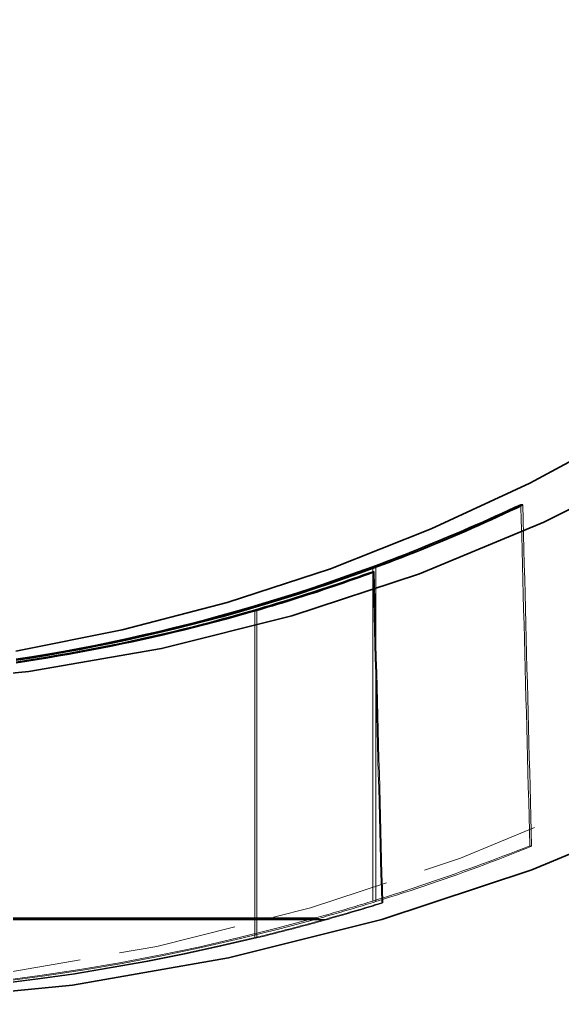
# Model space of a CAD drawing. Header units: millimetres. Extents: x 10 to 410, y 10 to 287.
# Drawn here: x 321.26 to 324.64, y 70 to 76.15 of the extents above; entities that cross this region are included whole.
import ezdxf

# ---------------------------------------------------------------- set-up
doc = ezdxf.new("R2010")
doc.units = ezdxf.units.MM
doc.linetypes.add('DASHED', pattern=[0.75, 0.5, -0.25])
doc.layers.add('HIDDEN', color=8, linetype='DASHED', lineweight=18)
doc.layers.add('VISIBLE', color=7, linetype='CONTINUOUS', lineweight=35)

msp = doc.modelspace()

# ---------------------------------------------------------------- linework, layer by layer
at = {"layer": 'HIDDEN'}
for points in [[(317.2138, 70.2433), (318.1926, 70.1214), (319.1776, 70.0722), (320.1636, 70.0959), (321.1452, 70.1925), (322.1169, 70.3613), (323.0735, 70.6014), (324.0097, 70.9116), (324.9205, 71.2901), (325.8008, 71.7348), (326.6458, 72.2434), (327.451, 72.8131), (328.2118, 73.4407), (328.9242, 74.1228), (329.5842, 74.8556), (330.1883, 75.6353), (330.7331, 76.4574), (331.2157, 77.3176), (331.6334, 78.211), (331.984, 79.1329), (332.2654, 80.0782), (332.4763, 81.0417), (332.6153, 82.0181), (332.6819, 83.0021)], [(324.4425, 70.9883), (324.4401, 71.0806), (324.4377, 71.1729), (324.4352, 71.2652), (324.4328, 71.3575), (324.4304, 71.4497), (324.428, 71.542), (324.4256, 71.6343), (324.4232, 71.7266), (324.4207, 71.8189), (324.4183, 71.9111), (324.4159, 72.0034), (324.4135, 72.0957), (324.4111, 72.188), (324.4087, 72.2803), (324.4062, 72.3725), (324.4038, 72.4648), (324.4014, 72.5571), (324.399, 72.6494), (324.3966, 72.7417), (324.3942, 72.8339), (324.3917, 72.9262), (324.3893, 73.0185), (324.3869, 73.1108)], [(324.398, 73.1164), (324.4005, 73.0238), (324.4029, 72.9312), (324.4053, 72.8386), (324.4077, 72.746), (324.4102, 72.6534), (324.4126, 72.5608), (324.415, 72.4682), (324.4174, 72.3756), (324.4199, 72.283), (324.4223, 72.1904), (324.4247, 72.0978), (324.4271, 72.0052), (324.4296, 71.9126), (324.432, 71.8199), (324.4344, 71.7273), (324.4368, 71.6347), (324.4393, 71.5421), (324.4417, 71.4495), (324.4441, 71.3569), (324.4465, 71.2643), (324.449, 71.1717), (324.4514, 71.0791), (324.4538, 70.9865)], [(324.4538, 70.9865), (324.4514, 71.0791), (324.449, 71.1717), (324.4465, 71.2643), (324.4441, 71.3569), (324.4417, 71.4495), (324.4393, 71.5421), (324.4368, 71.6347), (324.4344, 71.7273), (324.432, 71.8199), (324.4296, 71.9126), (324.4271, 72.0052), (324.4247, 72.0978), (324.4223, 72.1904), (324.4199, 72.283), (324.4174, 72.3756), (324.415, 72.4682), (324.4126, 72.5608), (324.4102, 72.6534), (324.4077, 72.746), (324.4053, 72.8386), (324.4029, 72.9312), (324.4005, 73.0238), (324.398, 73.1164)], [(323.4622, 70.6441), (323.4622, 70.7343), (323.4622, 70.8246), (323.4623, 70.9149), (323.4623, 71.0052), (323.4623, 71.0955), (323.4623, 71.1857), (323.4623, 71.276), (323.4623, 71.3663), (323.4623, 71.4566), (323.4623, 71.5469), (323.4623, 71.6371), (323.4623, 71.7274), (323.4623, 71.8177), (323.4624, 71.908), (323.4624, 71.9983), (323.4624, 72.0885), (323.4624, 72.1788), (323.4624, 72.2691), (323.4624, 72.3594), (323.4624, 72.4497), (323.4624, 72.5399), (323.4624, 72.6302), (323.4624, 72.7205)], [(323.5186, 70.6336), (323.5162, 70.7233), (323.5139, 70.813), (323.5115, 70.9027), (323.5092, 70.9924), (323.5068, 71.0821), (323.5045, 71.1718), (323.5021, 71.2615), (323.4998, 71.3512), (323.4974, 71.4408), (323.4951, 71.5305), (323.4927, 71.6202), (323.4904, 71.7099), (323.488, 71.7996), (323.4857, 71.8893), (323.4833, 71.979), (323.481, 72.0687), (323.4786, 72.1584), (323.4763, 72.2481), (323.4739, 72.3378), (323.4716, 72.4275), (323.4692, 72.5171), (323.4669, 72.6068), (323.4645, 72.6965)], [(323.4709, 72.6991), (323.4733, 72.6092), (323.4756, 72.5194), (323.478, 72.4295), (323.4803, 72.3397), (323.4827, 72.2498), (323.485, 72.16), (323.4874, 72.0701), (323.4897, 71.9803), (323.4921, 71.8904), (323.4945, 71.8006), (323.4968, 71.7107), (323.4992, 71.6209), (323.5015, 71.531), (323.5039, 71.4412), (323.5062, 71.3513), (323.5086, 71.2615), (323.5109, 71.1717), (323.5133, 71.0818), (323.5156, 70.992), (323.518, 70.9021), (323.5203, 70.8123), (323.5227, 70.7224), (323.525, 70.6326)], [(323.525, 70.6326), (323.5227, 70.7224), (323.5203, 70.8123), (323.518, 70.9021), (323.5156, 70.992), (323.5133, 71.0818), (323.5109, 71.1717), (323.5086, 71.2615), (323.5062, 71.3513), (323.5039, 71.4412), (323.5015, 71.531), (323.4992, 71.6209), (323.4968, 71.7107), (323.4944, 71.8006), (323.4921, 71.8904), (323.4897, 71.9803), (323.4874, 72.0701), (323.485, 72.16), (323.4827, 72.2498), (323.4803, 72.3397), (323.478, 72.4295), (323.4756, 72.5194), (323.4733, 72.6092), (323.4709, 72.6991)], [(323.4816, 70.6409), (323.4816, 70.7316), (323.4816, 70.8223), (323.4816, 70.9131), (323.4816, 71.0038), (323.4816, 71.0945), (323.4816, 71.1852), (323.4816, 71.276), (323.4815, 71.3667), (323.4815, 71.4574), (323.4815, 71.5481), (323.4815, 71.6388), (323.4815, 71.7296), (323.4815, 71.8203), (323.4815, 71.911), (323.4815, 72.0017), (323.4815, 72.0925), (323.4815, 72.1832), (323.4814, 72.2739), (323.4814, 72.3646), (323.4814, 72.4553), (323.4814, 72.5461), (323.4814, 72.6368), (323.4814, 72.7275)], [(322.7276, 70.5301), (322.7276, 70.6138), (322.7277, 70.6975), (322.7277, 70.7812), (322.7277, 70.8649), (322.7277, 70.9486), (322.7277, 71.0323), (322.7277, 71.116), (322.7277, 71.1997), (322.7277, 71.2834), (322.7277, 71.3671), (322.7277, 71.4508), (322.7277, 71.5345), (322.7278, 71.6182), (322.7278, 71.7018), (322.7278, 71.7855), (322.7278, 71.8692), (322.7278, 71.9529), (322.7278, 72.0366), (322.7278, 72.1203), (322.7278, 72.204), (322.7278, 72.2877), (322.7278, 72.3714), (322.7278, 72.4551)], [(322.7406, 70.528), (322.7406, 70.6119), (322.7406, 70.6959), (322.7406, 70.7798), (322.7405, 70.8638), (322.7405, 70.9477), (322.7405, 71.0316), (322.7405, 71.1156), (322.7405, 71.1995), (322.7405, 71.2835), (322.7405, 71.3674), (322.7405, 71.4514), (322.7405, 71.5353), (322.7405, 71.6193), (322.7405, 71.7032), (322.7405, 71.7872), (322.7404, 71.8711), (322.7404, 71.9551), (322.7404, 72.039), (322.7404, 72.123), (322.7404, 72.2069), (322.7404, 72.2909), (322.7404, 72.3748), (322.7404, 72.4588)], [(323.4622, 70.6441), (323.5054, 70.6575), (323.5484, 70.6711), (323.5915, 70.6849), (323.6345, 70.6987), (323.6774, 70.7128), (323.7203, 70.7269), (323.7632, 70.7412), (323.806, 70.7557), (323.8488, 70.7703), (323.8915, 70.785), (323.9341, 70.7999), (323.9768, 70.8149), (324.0193, 70.83), (324.0618, 70.8453), (324.1043, 70.8607), (324.1467, 70.8763), (324.1891, 70.892), (324.2314, 70.9078), (324.2737, 70.9238), (324.3159, 70.9398), (324.3581, 70.956), (324.4003, 70.9723), (324.4425, 70.9883)], [(324.4538, 70.9865), (324.4123, 70.9694), (324.3706, 70.9528), (324.3289, 70.9364), (324.287, 70.9202), (324.2451, 70.9042), (324.2031, 70.8883), (324.1611, 70.8725), (324.119, 70.8569), (324.0769, 70.8415), (324.0347, 70.8262), (323.9925, 70.8111), (323.9502, 70.7961), (323.9078, 70.7812), (323.8654, 70.7665), (323.823, 70.752), (323.7805, 70.7376), (323.7379, 70.7233), (323.6953, 70.7092), (323.6527, 70.6953), (323.61, 70.6815), (323.5672, 70.6678), (323.5245, 70.6543), (323.4816, 70.6409)], [(324.4425, 70.9883), (324.443, 70.9882), (324.4435, 70.9882), (324.444, 70.9881), (324.4445, 70.988), (324.445, 70.9879), (324.4454, 70.9878), (324.4459, 70.9878), (324.4464, 70.9877), (324.4469, 70.9876), (324.4474, 70.9875), (324.4479, 70.9874), (324.4484, 70.9874), (324.4489, 70.9873), (324.4494, 70.9872), (324.4499, 70.9871), (324.4504, 70.9871), (324.4509, 70.987), (324.4514, 70.9869), (324.4518, 70.9868), (324.4523, 70.9867), (324.4528, 70.9867), (324.4533, 70.9866), (324.4538, 70.9865)], [(324.4538, 70.9865), (324.4538, 70.9865), (324.4538, 70.9865), (324.4538, 70.9865), (324.4538, 70.9865), (324.4538, 70.9865), (324.4538, 70.9865), (324.4538, 70.9865), (324.4538, 70.9865), (324.4538, 70.9865), (324.4538, 70.9865), (324.4538, 70.9865), (324.4538, 70.9865), (324.4538, 70.9865), (324.4538, 70.9865), (324.4538, 70.9865), (324.4538, 70.9865), (324.4538, 70.9865), (324.4538, 70.9865), (324.4538, 70.9865), (324.4538, 70.9865), (324.4538, 70.9865), (324.4538, 70.9865), (324.4538, 70.9865)], [(323.1066, 70.5391), (323.1221, 70.5435), (323.1376, 70.5479), (323.1531, 70.5522), (323.1686, 70.5567), (323.1841, 70.5611), (323.1996, 70.5655), (323.2151, 70.57), (323.2306, 70.5745), (323.2461, 70.579), (323.2616, 70.5835), (323.277, 70.5881), (323.2925, 70.5926), (323.308, 70.5972), (323.3234, 70.6018), (323.3389, 70.6064), (323.3543, 70.6111), (323.3697, 70.6157), (323.3852, 70.6204), (323.4006, 70.6251), (323.416, 70.6298), (323.4314, 70.6345), (323.4468, 70.6393), (323.4622, 70.6441)], [(323.4816, 70.6409), (323.4662, 70.6361), (323.4508, 70.6314), (323.4354, 70.6267), (323.42, 70.622), (323.4046, 70.6173), (323.3891, 70.6126), (323.3737, 70.6079), (323.3583, 70.6033), (323.3428, 70.5987), (323.3274, 70.5941), (323.3119, 70.5895), (323.2964, 70.5849), (323.281, 70.5804), (323.2655, 70.5759), (323.25, 70.5713), (323.2345, 70.5669), (323.219, 70.5624), (323.2036, 70.5579), (323.1881, 70.5535), (323.1725, 70.5491), (323.157, 70.5447), (323.1415, 70.5403), (323.126, 70.536)], [(323.163, 70.53), (323.1785, 70.5343), (323.194, 70.5387), (323.2095, 70.543), (323.225, 70.5474), (323.2405, 70.5518), (323.2559, 70.5562), (323.2714, 70.5607), (323.2869, 70.5651), (323.3024, 70.5696), (323.3178, 70.5741), (323.3333, 70.5786), (323.3488, 70.5831), (323.3642, 70.5877), (323.3797, 70.5922), (323.3951, 70.5968), (323.4105, 70.6014), (323.426, 70.606), (323.4414, 70.6106), (323.4568, 70.6152), (323.4722, 70.6199), (323.4877, 70.6245), (323.5031, 70.6291), (323.5186, 70.6336)], [(323.525, 70.6326), (323.5099, 70.6276), (323.4948, 70.6228), (323.4796, 70.6181), (323.4645, 70.6134), (323.4493, 70.6087), (323.4341, 70.604), (323.4189, 70.5994), (323.4037, 70.5948), (323.3884, 70.5902), (323.3732, 70.5856), (323.358, 70.5811), (323.3428, 70.5765), (323.3275, 70.572), (323.3123, 70.5675), (323.297, 70.5631), (323.2818, 70.5586), (323.2665, 70.5542), (323.2513, 70.5498), (323.236, 70.5454), (323.2207, 70.541), (323.2054, 70.5367), (323.1901, 70.5324), (323.1748, 70.528)], [(323.5186, 70.6336), (323.5188, 70.6336), (323.5191, 70.6335), (323.5194, 70.6335), (323.5197, 70.6334), (323.52, 70.6334), (323.5202, 70.6333), (323.5205, 70.6333), (323.5208, 70.6333), (323.5211, 70.6332), (323.5214, 70.6332), (323.5217, 70.6331), (323.5219, 70.6331), (323.5222, 70.633), (323.5225, 70.633), (323.5228, 70.6329), (323.5231, 70.6329), (323.5233, 70.6328), (323.5236, 70.6328), (323.5239, 70.6328), (323.5242, 70.6327), (323.5245, 70.6327), (323.5248, 70.6326), (323.525, 70.6326)], [(323.525, 70.6326), (323.525, 70.6326), (323.525, 70.6326), (323.525, 70.6326), (323.525, 70.6326), (323.525, 70.6326), (323.525, 70.6326), (323.525, 70.6326), (323.525, 70.6326), (323.525, 70.6326), (323.525, 70.6326), (323.525, 70.6326), (323.525, 70.6326), (323.525, 70.6326), (323.525, 70.6326), (323.525, 70.6326), (323.525, 70.6326), (323.525, 70.6326), (323.525, 70.6326), (323.525, 70.6326), (323.525, 70.6326), (323.525, 70.6326), (323.525, 70.6326), (323.525, 70.6326)], [(315.9219, 70.5391), (316.2343, 70.5391), (316.5467, 70.5391), (316.8591, 70.5391), (317.1714, 70.5391), (317.4838, 70.5391), (317.7962, 70.5391), (318.1086, 70.5391), (318.4209, 70.5391), (318.7333, 70.5391), (319.0457, 70.5391), (319.3581, 70.5391), (319.6704, 70.5391), (319.9828, 70.5391), (320.2952, 70.5391), (320.6076, 70.5391), (320.92, 70.5391), (321.2323, 70.5391), (321.5447, 70.5391), (321.8571, 70.5391), (322.1695, 70.5391), (322.4818, 70.5391), (322.7942, 70.5391), (323.1066, 70.5391)], [(315.9332, 70.5359), (316.2459, 70.5359), (316.5586, 70.5359), (316.8714, 70.5359), (317.1841, 70.5359), (317.4968, 70.5359), (317.8096, 70.536), (318.1223, 70.536), (318.435, 70.536), (318.7478, 70.536), (319.0605, 70.536), (319.3732, 70.536), (319.686, 70.536), (319.9987, 70.536), (320.3114, 70.536), (320.6241, 70.536), (320.9369, 70.536), (321.2496, 70.536), (321.5623, 70.536), (321.8751, 70.536), (322.1878, 70.536), (322.5005, 70.536), (322.8133, 70.536), (323.126, 70.536)], [(316.4044, 70.53), (316.6793, 70.53), (316.9542, 70.53), (317.2291, 70.53), (317.5041, 70.53), (317.779, 70.53), (318.0539, 70.53), (318.3288, 70.53), (318.6038, 70.53), (318.8787, 70.53), (319.1536, 70.53), (319.4285, 70.53), (319.7035, 70.53), (319.9784, 70.5301), (320.2533, 70.5301), (320.5282, 70.5301), (320.8032, 70.5301), (321.0781, 70.5301), (321.353, 70.5301), (321.6279, 70.5301), (321.9029, 70.5301), (322.1778, 70.5301), (322.4527, 70.5301), (322.7276, 70.5301)], [(316.4173, 70.5279), (316.6922, 70.5279), (316.9672, 70.5279), (317.2421, 70.5279), (317.517, 70.5279), (317.7919, 70.5279), (318.0669, 70.5279), (318.3418, 70.5279), (318.6167, 70.5279), (318.8916, 70.5279), (319.1666, 70.5279), (319.4415, 70.5279), (319.7164, 70.5279), (319.9913, 70.5279), (320.2663, 70.528), (320.5412, 70.528), (320.8161, 70.528), (321.091, 70.528), (321.366, 70.528), (321.6409, 70.528), (321.9158, 70.528), (322.1907, 70.528), (322.4657, 70.528), (322.7406, 70.528)], [(317.3838, 70.2157), (317.6323, 70.1795), (317.8812, 70.146), (318.1308, 70.1175), (318.3808, 70.0946), (318.6312, 70.0744), (318.882, 70.0613), (319.133, 70.0517), (319.3841, 70.0464), (319.6352, 70.0473), (319.8863, 70.0509), (320.1373, 70.0612), (320.388, 70.0754), (320.6385, 70.0934), (320.8885, 70.1181), (321.1381, 70.1455), (321.387, 70.179), (321.6353, 70.2169), (321.883, 70.2581), (322.1295, 70.3064), (322.3754, 70.3574), (322.6202, 70.4139), (322.8637, 70.4751), (323.1066, 70.5391)], [(323.126, 70.536), (322.8827, 70.4719), (322.6387, 70.4105), (322.3936, 70.354), (322.1472, 70.303), (321.9003, 70.2546), (321.6522, 70.2134), (321.4035, 70.1755), (321.1541, 70.142), (320.904, 70.1146), (320.6537, 70.0899), (320.4027, 70.0719), (320.1516, 70.0578), (319.9002, 70.0476), (319.6486, 70.0441), (319.3971, 70.0433), (319.1455, 70.0487), (318.8941, 70.0586), (318.6429, 70.0717), (318.3921, 70.0921), (318.1416, 70.1153), (317.8917, 70.144), (317.6424, 70.1777), (317.3935, 70.2141)], [(322.7276, 70.5301), (322.7466, 70.5301), (322.7655, 70.5301), (322.7844, 70.5301), (322.8033, 70.5301), (322.8223, 70.5301), (322.8412, 70.5301), (322.8601, 70.5301), (322.8791, 70.53), (322.898, 70.53), (322.9169, 70.53), (322.9358, 70.53), (322.9548, 70.53), (322.9737, 70.53), (322.9926, 70.53), (323.0115, 70.53), (323.0305, 70.53), (323.0494, 70.53), (323.0683, 70.53), (323.0872, 70.53), (323.1062, 70.53), (323.1251, 70.53), (323.144, 70.53), (323.163, 70.53)], [(322.7276, 70.5301), (322.7276, 70.5251), (322.7276, 70.5202), (322.7276, 70.5152), (322.7276, 70.5103), (322.7276, 70.5053), (322.7276, 70.5004), (322.7276, 70.4954), (322.7276, 70.4905), (322.7276, 70.4855), (322.7276, 70.4805), (322.7276, 70.4756), (322.7276, 70.4706), (322.7276, 70.4657), (322.7276, 70.4607), (322.7276, 70.4558), (322.7276, 70.4508), (322.7276, 70.4459), (322.7276, 70.4409), (322.7276, 70.436), (322.7276, 70.431), (322.7276, 70.4261), (322.7276, 70.4211), (322.7276, 70.4162)], [(322.7276, 70.4162), (322.7467, 70.4208), (322.7656, 70.4255), (322.7846, 70.4302), (322.8036, 70.4349), (322.8226, 70.4397), (322.8416, 70.4445), (322.8605, 70.4493), (322.8795, 70.4541), (322.8984, 70.459), (322.9174, 70.4639), (322.9363, 70.4688), (322.9552, 70.4738), (322.9741, 70.4788), (322.9931, 70.4838), (323.012, 70.4888), (323.0309, 70.4938), (323.0498, 70.4989), (323.0686, 70.504), (323.0875, 70.5092), (323.1064, 70.5143), (323.1252, 70.5195), (323.1441, 70.5247), (323.163, 70.53)], [(323.1748, 70.528), (323.156, 70.5228), (323.1372, 70.5175), (323.1184, 70.5123), (323.0996, 70.5071), (323.0808, 70.502), (323.0619, 70.4969), (323.0431, 70.4918), (323.0242, 70.4867), (323.0054, 70.4817), (322.9865, 70.4766), (322.9676, 70.4717), (322.9488, 70.4667), (322.9299, 70.4618), (322.911, 70.4569), (322.8921, 70.452), (322.8732, 70.4472), (322.8542, 70.4424), (322.8353, 70.4376), (322.8164, 70.4328), (322.7974, 70.4281), (322.7785, 70.4234), (322.7595, 70.4187), (322.7406, 70.4141)], [(323.1748, 70.528), (323.156, 70.528), (323.1371, 70.528), (323.1182, 70.528), (323.0993, 70.528), (323.0804, 70.528), (323.0615, 70.528), (323.0427, 70.528), (323.0238, 70.528), (323.0049, 70.528), (322.986, 70.528), (322.9671, 70.528), (322.9483, 70.528), (322.9294, 70.528), (322.9105, 70.528), (322.8916, 70.528), (322.8727, 70.528), (322.8539, 70.528), (322.835, 70.528), (322.8161, 70.528), (322.7972, 70.528), (322.7783, 70.528), (322.7595, 70.528), (322.7406, 70.528)], [(322.7406, 70.528), (322.7406, 70.523), (322.7406, 70.5181), (322.7406, 70.5131), (322.7406, 70.5082), (322.7406, 70.5032), (322.7406, 70.4983), (322.7406, 70.4933), (322.7406, 70.4884), (322.7406, 70.4834), (322.7406, 70.4784), (322.7406, 70.4735), (322.7406, 70.4685), (322.7406, 70.4636), (322.7406, 70.4586), (322.7406, 70.4537), (322.7406, 70.4487), (322.7406, 70.4438), (322.7406, 70.4388), (322.7406, 70.4339), (322.7406, 70.4289), (322.7406, 70.424), (322.7406, 70.419), (322.7406, 70.4141)], [(317.4364, 70.2071), (317.6657, 70.1734), (317.8953, 70.142), (318.1255, 70.1148), (318.3561, 70.0924), (318.587, 70.0722), (318.8183, 70.0582), (319.0498, 70.0471), (319.2815, 70.0397), (319.5132, 70.0375), (319.745, 70.0377), (319.9766, 70.0435), (320.2082, 70.0527), (320.4396, 70.0651), (320.6707, 70.0832), (320.9015, 70.1037), (321.1319, 70.1293), (321.3617, 70.1587), (321.5913, 70.1909), (321.8198, 70.2292), (322.048, 70.2698), (322.2753, 70.3151), (322.5017, 70.3645), (322.7276, 70.4162)], [(322.7406, 70.4141), (322.5144, 70.3623), (322.2877, 70.3128), (322.0601, 70.2676), (321.8316, 70.2269), (321.6028, 70.1886), (321.373, 70.1564), (321.1428, 70.127), (320.9122, 70.1014), (320.681, 70.0809), (320.4497, 70.0628), (320.218, 70.0504), (319.9861, 70.0413), (319.7542, 70.0355), (319.5221, 70.0354), (319.2901, 70.0377), (319.0582, 70.0452), (318.8264, 70.0564), (318.5948, 70.0705), (318.3636, 70.0908), (318.1327, 70.1134), (317.9023, 70.1407), (317.6724, 70.1722), (317.4428, 70.2061)]]:
    msp.add_lwpolyline(points, dxfattribs=at)
at = {"layer": 'VISIBLE'}
for points in [[(321.2362, 72.2048), (321.9, 72.337), (322.5548, 72.5085), (323.1983, 72.7187), (323.828, 72.9668), (324.4419, 73.252), (325.0377, 73.5733), (325.6133, 73.9294), (326.1667, 74.3192), (326.6959, 74.7413), (327.199, 75.1941), (327.6743, 75.676), (328.12, 76.1855), (328.5346, 76.7205), (328.9166, 77.2793), (329.2646, 77.8599), (329.5775, 78.4601), (329.8541, 79.0779), (330.0933, 79.7111), (330.2945, 80.3574), (330.4568, 81.0145), (330.5797, 81.6802), (330.6628, 82.3519), (330.7056, 83.0275)], [(317.6589, 70.171), (318.6376, 70.0492), (319.6227, 70), (320.6087, 70.0237), (321.5902, 70.1203), (322.562, 70.2891), (323.5186, 70.5292), (324.4548, 70.8394), (325.3656, 71.2179), (326.2459, 71.6626), (327.0909, 72.1712), (327.896, 72.7409), (328.6569, 73.3685), (329.3693, 74.0506), (330.0293, 74.7834), (330.6334, 75.5631), (331.1782, 76.3852), (331.6608, 77.2454), (332.0785, 78.1388), (332.429, 79.0607), (332.7105, 80.006), (332.9213, 80.9694), (333.0604, 81.9459), (333.1269, 82.9299)], [(317.9754, 72.1216), (318.8076, 72.0179), (319.6452, 71.9759), (320.4836, 71.9958), (321.3182, 72.0775), (322.1446, 72.2205), (322.9582, 72.4241), (323.7545, 72.6872), (324.5292, 73.0082), (325.2782, 73.3856), (325.9973, 73.8171), (326.6826, 74.3005), (327.3303, 74.8332), (327.9371, 75.4122), (328.4994, 76.0343), (329.0144, 76.6962), (329.4791, 77.3944), (329.891, 78.1248), (330.248, 78.8837), (330.548, 79.6669), (330.7894, 80.47), (330.971, 81.2888), (331.0916, 82.1187), (331.1507, 82.9553)], [(323.4624, 72.7306), (323.5033, 72.7458), (323.5441, 72.7612), (323.5848, 72.7768), (323.6255, 72.7924), (323.6661, 72.8083), (323.7066, 72.8243), (323.7471, 72.8404), (323.7875, 72.8567), (323.8279, 72.8732), (323.8682, 72.8898), (323.9084, 72.9066), (323.9486, 72.9235), (323.9887, 72.9405), (324.0288, 72.9577), (324.0688, 72.975), (324.1087, 72.9925), (324.1486, 73.0101), (324.1884, 73.0279), (324.2281, 73.0458), (324.2678, 73.0638), (324.3075, 73.082), (324.347, 73.1002), (324.3867, 73.1183)], [(324.398, 73.1164), (324.3592, 73.0974), (324.32, 73.0788), (324.2808, 73.0605), (324.2415, 73.0423), (324.2021, 73.0243), (324.1626, 73.0064), (324.1231, 72.9888), (324.0835, 72.9712), (324.0438, 72.9539), (324.0041, 72.9367), (323.9642, 72.9197), (323.9244, 72.9028), (323.8844, 72.886), (323.8444, 72.8695), (323.8043, 72.8531), (323.7642, 72.8368), (323.724, 72.8207), (323.6837, 72.8048), (323.6433, 72.789), (323.6029, 72.7734), (323.5625, 72.758), (323.522, 72.7426), (323.4814, 72.7275)], [(324.3867, 73.1183), (324.3872, 73.1182), (324.3877, 73.1181), (324.3882, 73.1181), (324.3887, 73.118), (324.3892, 73.1179), (324.3897, 73.1178), (324.3902, 73.1177), (324.3907, 73.1177), (324.3911, 73.1176), (324.3916, 73.1175), (324.3921, 73.1174), (324.3926, 73.1173), (324.3931, 73.1173), (324.3936, 73.1172), (324.3941, 73.1171), (324.3946, 73.117), (324.3951, 73.1169), (324.3956, 73.1169), (324.3961, 73.1168), (324.3966, 73.1167), (324.3971, 73.1166), (324.3975, 73.1165), (324.398, 73.1165)], [(324.3869, 73.1108), (324.3869, 73.1111), (324.3869, 73.1114), (324.3869, 73.1118), (324.3869, 73.1121), (324.3869, 73.1124), (324.3869, 73.1127), (324.3868, 73.1131), (324.3868, 73.1134), (324.3868, 73.1137), (324.3868, 73.1141), (324.3868, 73.1144), (324.3868, 73.1147), (324.3868, 73.115), (324.3868, 73.1154), (324.3868, 73.1157), (324.3868, 73.116), (324.3868, 73.1163), (324.3868, 73.1167), (324.3867, 73.117), (324.3867, 73.1173), (324.3867, 73.1176), (324.3867, 73.118), (324.3867, 73.1183)], [(324.398, 73.1165), (324.398, 73.1165), (324.398, 73.1165), (324.398, 73.1165), (324.398, 73.1165), (324.398, 73.1165), (324.398, 73.1165), (324.398, 73.1165), (324.398, 73.1165), (324.398, 73.1165), (324.398, 73.1165), (324.398, 73.1165), (324.398, 73.1165), (324.398, 73.1165), (324.398, 73.1165), (324.398, 73.1165), (324.398, 73.1165), (324.398, 73.1165), (324.398, 73.1165), (324.398, 73.1165), (324.398, 73.1164), (324.398, 73.1164), (324.398, 73.1164), (324.398, 73.1164)], [(324.398, 73.1164), (324.398, 73.1164), (324.398, 73.1164), (324.398, 73.1164), (324.398, 73.1164), (324.398, 73.1164), (324.398, 73.1164), (324.398, 73.1164), (324.398, 73.1164), (324.398, 73.1164), (324.398, 73.1164), (324.398, 73.1164), (324.398, 73.1164), (324.398, 73.1164), (324.398, 73.1164), (324.398, 73.1164), (324.398, 73.1164), (324.398, 73.1164), (324.398, 73.1165), (324.398, 73.1165), (324.398, 73.1165), (324.398, 73.1165), (324.398, 73.1165), (324.398, 73.1165)], [(321.2378, 72.1532), (321.3366, 72.1691), (321.4353, 72.1856), (321.5339, 72.2029), (321.6323, 72.2213), (321.7306, 72.2402), (321.8287, 72.2604), (321.9266, 72.2812), (322.0243, 72.3029), (322.1218, 72.3256), (322.2191, 72.3488), (322.3162, 72.3733), (322.4131, 72.3984), (322.5098, 72.4243), (322.6062, 72.4513), (322.7024, 72.4789), (322.7983, 72.5075), (322.894, 72.5369), (322.9895, 72.5669), (323.0846, 72.5982), (323.1795, 72.63), (323.2741, 72.6628), (323.3683, 72.6964), (323.4624, 72.7306)], [(323.4814, 72.7275), (323.3865, 72.6931), (323.2915, 72.6592), (323.1961, 72.6261), (323.1004, 72.5941), (323.0045, 72.5626), (322.9082, 72.5324), (322.8118, 72.5027), (322.715, 72.4739), (322.618, 72.4462), (322.5208, 72.419), (322.4233, 72.393), (322.3256, 72.3677), (322.2277, 72.3432), (322.1295, 72.3198), (322.0312, 72.297), (321.9326, 72.2753), (321.8339, 72.2545), (321.735, 72.2342), (321.6359, 72.2153), (321.5366, 72.1969), (321.4372, 72.1795), (321.3376, 72.1631), (321.238, 72.1472)], [(322.7278, 72.4608), (322.7602, 72.4702), (322.7925, 72.4797), (322.8248, 72.4893), (322.857, 72.499), (322.8892, 72.5088), (322.9214, 72.5187), (322.9536, 72.5287), (322.9858, 72.5387), (323.0179, 72.5489), (323.0499, 72.5592), (323.082, 72.5695), (323.114, 72.5799), (323.146, 72.5905), (323.178, 72.6011), (323.2099, 72.6118), (323.2418, 72.6226), (323.2737, 72.6334), (323.3055, 72.6444), (323.3373, 72.6555), (323.3691, 72.6666), (323.4009, 72.6778), (323.4326, 72.689), (323.4644, 72.7001)], [(323.4709, 72.6991), (323.4396, 72.6872), (323.4082, 72.6758), (323.3768, 72.6644), (323.3453, 72.6532), (323.3137, 72.642), (323.2822, 72.631), (323.2505, 72.6201), (323.2189, 72.6093), (323.1872, 72.5986), (323.1555, 72.588), (323.1238, 72.5774), (323.092, 72.567), (323.0602, 72.5567), (323.0283, 72.5465), (322.9964, 72.5363), (322.9645, 72.5263), (322.9326, 72.5164), (322.9006, 72.5065), (322.8686, 72.4968), (322.8366, 72.4871), (322.8046, 72.4776), (322.7725, 72.4681), (322.7404, 72.4588)], [(323.4624, 72.7205), (323.4624, 72.7209), (323.4624, 72.7214), (323.4624, 72.7218), (323.4624, 72.7222), (323.4624, 72.7227), (323.4624, 72.7231), (323.4624, 72.7236), (323.4624, 72.724), (323.4624, 72.7244), (323.4624, 72.7249), (323.4624, 72.7253), (323.4624, 72.7258), (323.4624, 72.7262), (323.4624, 72.7266), (323.4624, 72.7271), (323.4624, 72.7275), (323.4624, 72.7279), (323.4624, 72.7284), (323.4624, 72.7288), (323.4624, 72.7293), (323.4624, 72.7297), (323.4624, 72.7301), (323.4624, 72.7306)], [(323.4644, 72.7001), (323.4647, 72.7001), (323.465, 72.7), (323.4653, 72.7), (323.4656, 72.6999), (323.4659, 72.6999), (323.4661, 72.6998), (323.4664, 72.6998), (323.4667, 72.6998), (323.467, 72.6997), (323.4673, 72.6997), (323.4675, 72.6996), (323.4678, 72.6996), (323.4681, 72.6995), (323.4684, 72.6995), (323.4687, 72.6994), (323.4689, 72.6994), (323.4692, 72.6993), (323.4695, 72.6993), (323.4698, 72.6993), (323.4701, 72.6992), (323.4704, 72.6992), (323.4706, 72.6991), (323.4709, 72.6991)], [(323.4645, 72.6965), (323.4645, 72.6967), (323.4645, 72.6968), (323.4645, 72.697), (323.4645, 72.6972), (323.4645, 72.6973), (323.4645, 72.6975), (323.4645, 72.6976), (323.4645, 72.6978), (323.4645, 72.6979), (323.4645, 72.6981), (323.4645, 72.6982), (323.4645, 72.6984), (323.4645, 72.6986), (323.4645, 72.6987), (323.4645, 72.6989), (323.4645, 72.699), (323.4645, 72.6992), (323.4645, 72.6993), (323.4645, 72.6995), (323.4645, 72.6997), (323.4645, 72.6998), (323.4644, 72.7), (323.4644, 72.7001)], [(323.4709, 72.6991), (323.4709, 72.6991), (323.4709, 72.6991), (323.4709, 72.6991), (323.4709, 72.6991), (323.4709, 72.6991), (323.4709, 72.6991), (323.4709, 72.6991), (323.4709, 72.6991), (323.4709, 72.6991), (323.4709, 72.6991), (323.4709, 72.6991), (323.4709, 72.6991), (323.4709, 72.6991), (323.4709, 72.6991), (323.4709, 72.6991), (323.4709, 72.6991), (323.4709, 72.6991), (323.4709, 72.6991), (323.4709, 72.6991), (323.4709, 72.6991), (323.4709, 72.6991), (323.4709, 72.6991), (323.4709, 72.6991)], [(323.4709, 72.6991), (323.4709, 72.6991), (323.4709, 72.6991), (323.4709, 72.6991), (323.4709, 72.6991), (323.4709, 72.6991), (323.4709, 72.6991), (323.4709, 72.6991), (323.4709, 72.6991), (323.4709, 72.6991), (323.4709, 72.6991), (323.4709, 72.6991), (323.4709, 72.6991), (323.4709, 72.6991), (323.4709, 72.6991), (323.4709, 72.6991), (323.4709, 72.6991), (323.4709, 72.6991), (323.4709, 72.6991), (323.4709, 72.6991), (323.4709, 72.6991), (323.4709, 72.6991), (323.4709, 72.6991), (323.4709, 72.6991)], [(321.2383, 72.1358), (321.3039, 72.1459), (321.3694, 72.1562), (321.4349, 72.1669), (321.5003, 72.178), (321.5656, 72.1894), (321.6309, 72.2013), (321.6961, 72.2136), (321.7612, 72.2262), (321.8262, 72.2392), (321.8912, 72.2525), (321.9561, 72.2664), (322.0209, 72.2805), (322.0857, 72.295), (322.1503, 72.3099), (322.2148, 72.3251), (322.2793, 72.3408), (322.3437, 72.3569), (322.408, 72.3732), (322.4721, 72.3901), (322.5362, 72.4072), (322.6002, 72.4247), (322.664, 72.4426), (322.7278, 72.4608)], [(322.7404, 72.4588), (322.676, 72.4405), (322.6117, 72.4224), (322.5472, 72.4047), (322.4825, 72.3875), (322.4179, 72.3705), (322.353, 72.354), (322.2881, 72.3379), (322.2231, 72.3221), (322.158, 72.3068), (322.0929, 72.2917), (322.0276, 72.2772), (321.9622, 72.2629), (321.8968, 72.249), (321.8313, 72.2357), (321.7657, 72.2225), (321.7, 72.2099), (321.6343, 72.1976), (321.5685, 72.1856), (321.5026, 72.1742), (321.4367, 72.163), (321.3706, 72.1523), (321.3046, 72.142), (321.2384, 72.1319)], [(322.7278, 72.4551), (322.7278, 72.4554), (322.7278, 72.4556), (322.7278, 72.4559), (322.7278, 72.4561), (322.7278, 72.4564), (322.7278, 72.4566), (322.7278, 72.4569), (322.7278, 72.4571), (322.7278, 72.4574), (322.7278, 72.4576), (322.7278, 72.4578), (322.7278, 72.4581), (322.7278, 72.4583), (322.7278, 72.4586), (322.7278, 72.4588), (322.7278, 72.4591), (322.7278, 72.4593), (322.7278, 72.4596), (322.7278, 72.4598), (322.7278, 72.4601), (322.7278, 72.4603), (322.7278, 72.4606), (322.7278, 72.4608)]]:
    msp.add_lwpolyline(points, dxfattribs=at)

doc.saveas('drawing.dxf')
